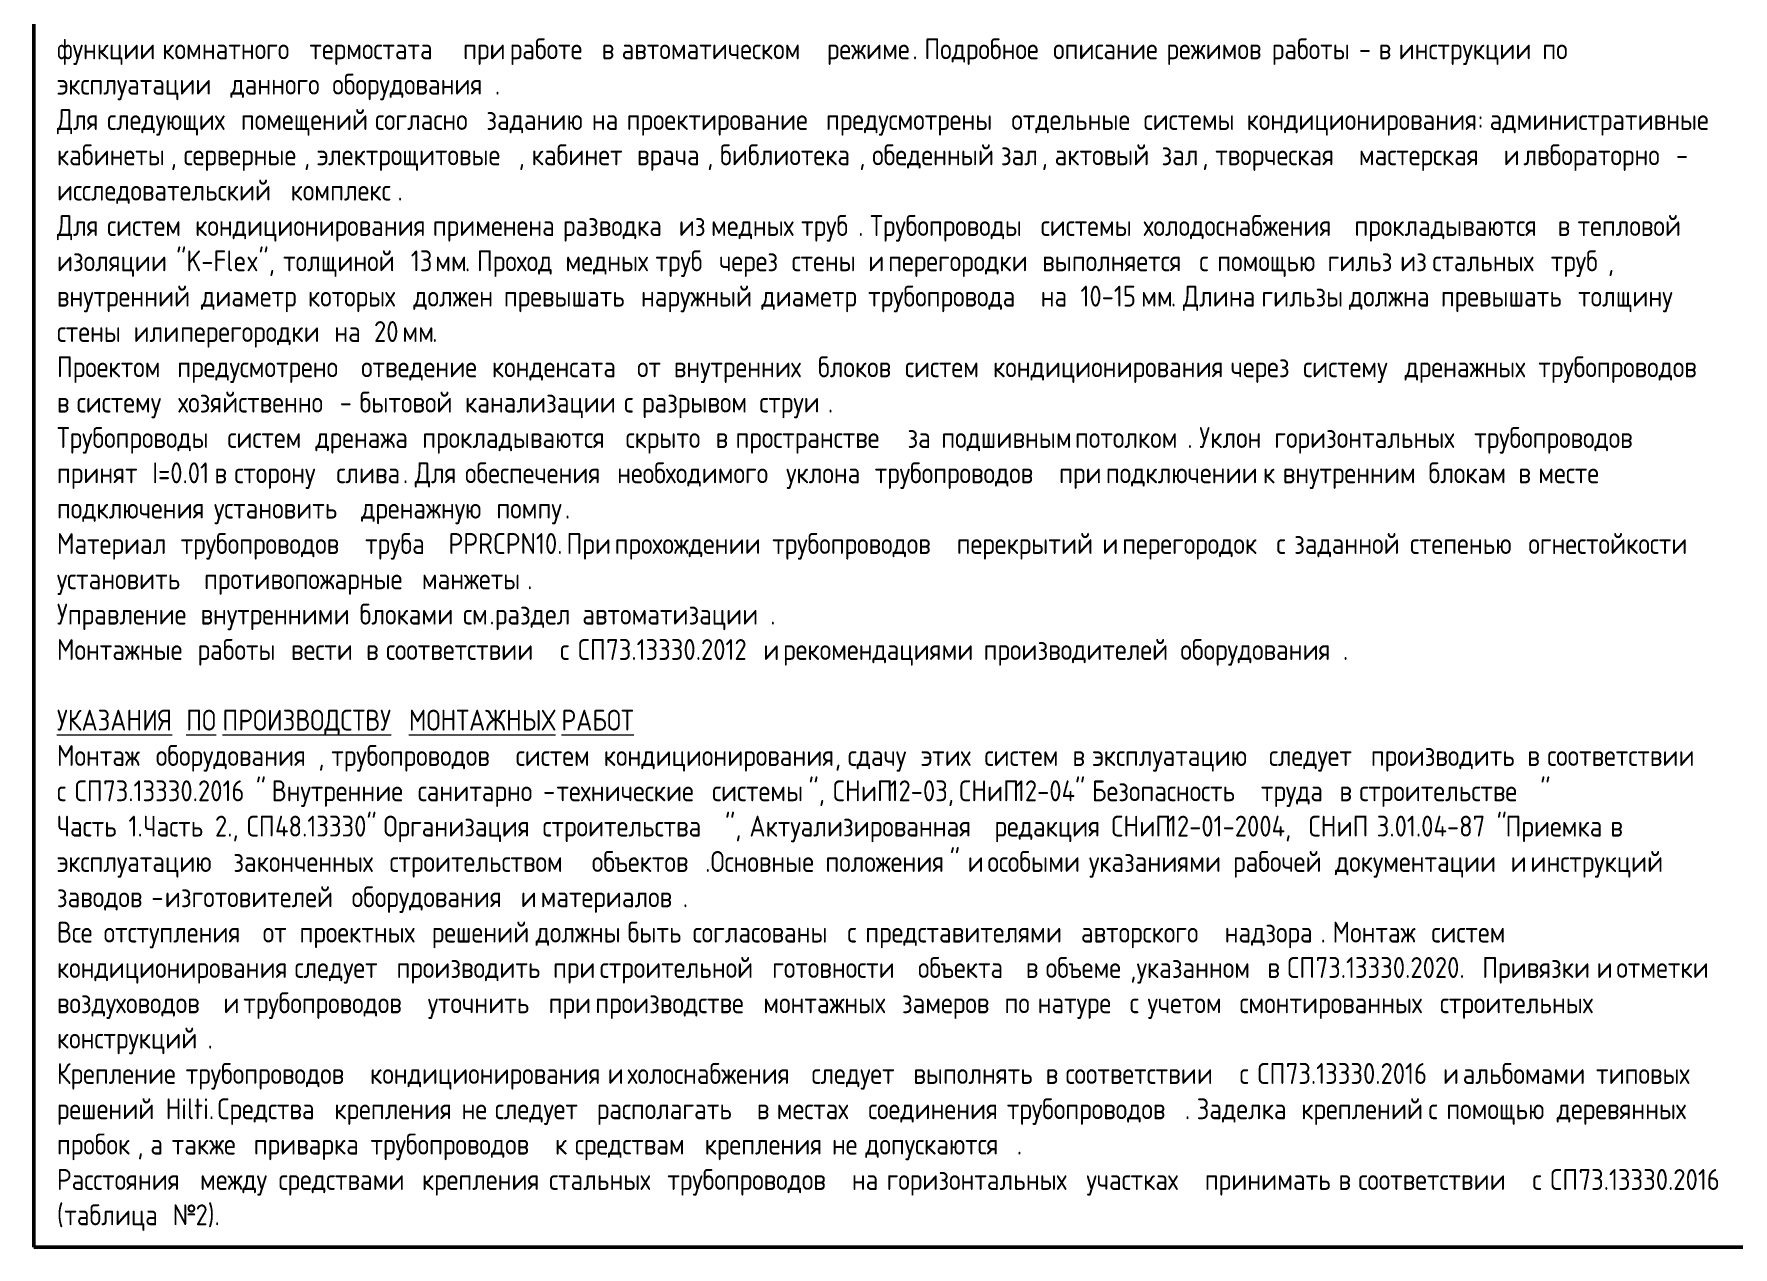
# Model space of a CAD drawing. Header units: millimetres. Extents: x -88595 to 880822, y -1054509 to -148035.
# Drawn here: x -56117 to -35771, y -246746 to -232212 of the extents above; entities that cross this region are included whole.
import ezdxf

# ---------------------------------------------------------------- set-up
doc = ezdxf.new("R2010")
doc.units = ezdxf.units.MM
doc.layers.add('Аннотация', color=7, linetype='Continuous', lineweight=20)
doc.layers.add('Основная надпись', color=7, linetype='Continuous', lineweight=30)
doc.styles.add('$8$GOST Common', font='GOST_Common.ttf', dxfattribs={"width": 0.9, "height": 2.5})

msp = doc.modelspace()

# ---------------------------------------------------------------- linework, layer by layer
at = {"layer": 'Основная надпись', "lineweight": 50}
for p, q in [((-56117, -218046), (-56117, -246746)), ((-56117, -246746), (-16617, -246746))]:
    msp.add_line(p, q, dxfattribs=at)

# ---------------------------------------------------------------- texts
at = {"layer": 'Аннотация', "lineweight": 9, "char_height": 250, "attachment_point": 1, "style": '$8$GOST Common'}
for s, insert, width in [('функции', (-55843, -232265), 1435.82), ('комнатного', (-54581, -232265), 2041.9), ('термостата', (-52819, -232265), 2135.7), ('при', (-50979, -232265), 584.43), ('работе', (-50420, -232265), 1241.01), ('\\fGOST Common|b0|i0|c204|p34|;\\W.9;в', (-49318, -232265), 194.81), ('автоматическом', (-49080, -232265), 2886.08), ('режиме', (-46622, -232265), 1241.01), ('Подробное', (-45455, -232265), 1774.94), ('описание', (-43913, -232265), 1551.27), ('режимов', (-42556, -232265), 1435.82), ('работы', (-41294, -232265), 1262.66), ('\\fGOST Common|b0|i0|c204|p34|;\\W.9;в', (-40014, -232265), 194.81), ('инструкции', (-39776, -232265), 1991.39), ('по', (-38055, -232265), 389.62), ('. ', (-45598, -232265), 173.16), ('- ', (-40252, -232265), 288.61), ('оборудования', (-52545, -232688), 2359.37), ('эксплуатации', (-55843, -232688), 2424.3), ('данного', (-53765, -232688), 1385.32), ('\\fGOST Common|b0|i0|c204|p34|;\\W.9;.', (-50598, -232688), 79.37), ('Для', (-55843, -233112), 634.94), ('помещений', (-53640, -233112), 1854.3), ('заданию', (-50700, -233112), 1435.82), ('следующих', (-55242, -233112), 1847.09), ('согласно', (-52033, -233112), 1522.4), ('на', (-49437, -233112), 411.27), ('проектирование', (-49021, -233112), 2799.49), ('предусмотрены', (-46634, -233112), 2597.47), ('отдельные', (-44413, -233112), 1825.44), ('системы', (-42830, -233112), 1399.75), ('кондиционирования', (-41597, -233112), 3355.06), (': ', (-38829, -233112), 173.16), ('административные', (-38686, -233112), 3275.7), ('кабинеты', (-55843, -233535), 1652.28), ('кабинет', (-50158, -233535), 1435.82), ('библиотека', (-47902, -233535), 2020.25), ('обеденный', (-46080, -233535), 1774.94), ('зал', (-44538, -233535), 591.65), ('актовый', (-43895, -233535), 1457.47), ('зал', (-42615, -233535), 591.65), ('лвбораторно', (-38281, -233535), 2215.06), (', ', (-54480, -233535), 187.59), ('серверные', (-54325, -233535), 1746.08), (', ', (-52884, -233535), 187.59), ('электрощитовые', (-52730, -233535), 2929.37), (', ', (-50313, -233535), 187.59), ('врача', (-48896, -233535), 1017.34), (', ', (-48056, -233535), 187.59), (', ', (-46235, -233535), 187.59), (', ', (-44050, -233535), 187.59), (', ', (-42127, -233535), 187.59), ('творческая', (-41972, -233535), 1991.39), ('мастерская', (-40252, -233535), 2005.82), ('\\fGOST Common|b0|i0|c204|p34|;\\W.9;и', (-38519, -233535), 194.81), ('\\fGOST Common|b0|i0|c204|p34|;\\W.9;-', (-36454, -233535), 194.81), ('исследовательский', (-55843, -233958), 3297.34), ('комплекс', (-53045, -233958), 1551.27), ('\\fGOST Common|b0|i0|c204|p34|;\\W.9;.', (-51765, -233958), 79.37), ('Для', (-55843, -234382), 634.94), ('труб', (-46931, -234382), 829.75), ('Трубопроводы', (-46104, -234382), 2381.01), ('холодоснабжения', (-42830, -234382), 2965.44), ('тепловой', (-37632, -234382), 1608.99), ('систем', (-55242, -234382), 1183.29), ('кондиционирования', (-54188, -234382), 3355.06), ('применена', (-51342, -234382), 1796.58), ('разводка', (-49783, -234382), 1587.34), ('из', (-48396, -234382), 375.19), ('медных', (-48009, -234382), 1212.15), ('системы', (-44062, -234382), 1399.75), ('прокладываются', (-40305, -234382), 2857.21), ('\\fGOST Common|b0|i0|c204|p34|;\\W.9;в', (-37871, -234382), 194.81), (' "K-Flex", ', (-54551, -234805), 1717.21), ('. ', (-46247, -234382), 173.16), ('изоляции', (-55843, -234805), 1565.7), ('толщиной', (-53134, -234805), 1688.35), (' 13 ', (-51741, -234805), 519.49), ('мм', (-51313, -234805), 432.91), ('Проход', (-50813, -234805), 1190.51), ('медных', (-49753, -234805), 1212.15), ('труб', (-48675, -234805), 829.75), ('через', (-47913, -234805), 959.62), ('стены', (-47044, -234805), 1017.34), ('\\fGOST Common|b0|i0|c204|p34|;\\W.9;и', (-46128, -234805), 194.81), ('перегородки', (-45889, -234805), 2142.91), ('выполняется', (-44044, -234805), 2186.2), ('\\fGOST Common|b0|i0|c204|p34|;\\W.9;с', (-42163, -234805), 165.95), ('помощью', (-41948, -234805), 1507.97), ('гильз', (-40627, -234805), 959.62), ('из', (-39758, -234805), 375.19), ('стальных', (-39371, -234805), 1623.42), ('труб', (-37954, -234805), 829.75), ('. ', (-50956, -234805), 173.16), (', ', (-37269, -234805), 187.59), ('внутренний', (-55843, -235228), 1998.61), ('диаметр', (-54117, -235228), 1457.47), ('которых', (-52837, -235228), 1435.82), ('должен', (-51575, -235228), 1219.37), ('превышать', (-50491, -235228), 1897.59), ('наружный', (-48848, -235228), 1652.28), ('диаметр', (-47407, -235228), 1457.47), ('трубопровода', (-46128, -235228), 2409.87), ('на', (-44062, -235228), 411.27), (' 10-15 ', (-43722, -235228), 1046.2), ('мм', (-42859, -235228), 432.91), ('Длина', (-42359, -235228), 1046.2), ('гильзы', (-41419, -235228), 1176.08), ('должна', (-40371, -235228), 1241.01), ('превышать', (-39270, -235228), 1897.59), ('толщину', (-37626, -235228), 1493.54), ('. ', (-42502, -235228), 173.16), ('стены', (-55843, -235652), 1017.34), ('или', (-54926, -235652), 584.43), ('перегородки', (-54367, -235652), 2142.91), ('на', (-52521, -235652), 411.27), (' 20 ', (-52182, -235652), 577.22), ('мм', (-51706, -235652), 432.91), ('\\fGOST Common|b0|i0|c204|p34|;\\W.9;.', (-51348, -235652), 79.37), ('Проектом', (-55843, -236075), 1652.28), ('предусмотрено', (-54402, -236075), 2575.82), ('отведение', (-52200, -236075), 1803.8), ('конденсата', (-50634, -236075), 2013.04), ('от', (-48896, -236075), 440.13), ('внутренних', (-48455, -236075), 1998.61), ('блоков', (-46729, -236075), 1168.86), ('систем', (-45687, -236075), 1183.29), ('кондиционирования', (-44633, -236075), 3355.06), ('через', (-41788, -236075), 959.62), ('систему', (-40919, -236075), 1378.1), ('дренажных', (-39704, -236075), 1847.09), ('трубопроводов', (-38103, -236075), 2583.04), ('\\fGOST Common|b0|i0|c204|p34|;\\W.9;в', (-55843, -236498), 194.81), ('систему', (-55605, -236498), 1378.1), ('хозяйственно', (-54390, -236498), 2344.94), ('бытовой', (-52218, -236498), 1435.82), ('канализации', (-50956, -236498), 2215.06), ('\\fGOST Common|b0|i0|c204|p34|;\\W.9;с', (-49051, -236498), 165.95), ('разрывом', (-48836, -236498), 1608.99), ('струи', (-47431, -236498), 995.7), ('- ', (-52456, -236498), 288.61), ('\\fGOST Common|b0|i0|c204|p34|;\\W.9;.', (-46610, -236498), 79.37), ('Трубопроводы', (-55843, -236922), 2381.01), ('систем', (-53801, -236922), 1183.29), ('дренажа', (-52747, -236922), 1457.47), ('прокладываются', (-51468, -236922), 2857.21), ('скрыто', (-49033, -236922), 1212.15), ('\\fGOST Common|b0|i0|c204|p34|;\\W.9;в', (-47955, -236922), 194.81), ('пространстве', (-47717, -236922), 2402.66), ('за', (-45657, -236922), 396.84), ('подшивным', (-45252, -236922), 1847.09), ('потолком', (-43651, -236922), 1630.63), ('Уклон', (-42163, -236922), 995.7), ('горизонтальных', (-41264, -236922), 2806.71), ('трубопроводов', (-38871, -236922), 2583.04), ('. ', (-42306, -236922), 173.16), ('принят', (-55843, -237345), 1219.37), (' I=0.01 ', (-54837, -237345), 1067.85), ('\\fGOST Common|b0|i0|c204|p34|;\\W.9;в', (-53956, -237345), 194.81), ('сторону', (-53718, -237345), 1385.32), ('слива', (-52497, -237345), 966.84), ('Для', (-51557, -237345), 634.94), ('обеспечения', (-50956, -237345), 2114.05), ('необходимого', (-49134, -237345), 2359.37), ('уклона', (-47110, -237345), 1190.51), ('трубопроводов', (-46050, -237345), 2583.04), ('при', (-43842, -237345), 584.43), ('подключении', (-43282, -237345), 2186.2), ('\\fGOST Common|b0|i0|c204|p34|;\\W.9;к', (-41401, -237345), 194.81), ('внутренним', (-41163, -237345), 2020.25), ('блокам', (-39418, -237345), 1212.15), ('\\fGOST Common|b0|i0|c204|p34|;\\W.9;в', (-38341, -237345), 194.81), ('месте', (-38103, -237345), 1017.34), ('. ', (-51700, -237345), 173.16), ('подключения', (-55843, -237768), 2186.2), ('установить', (-53962, -237768), 2041.9), ('дренажную', (-52200, -237768), 1868.73), ('помпу', (-50580, -237768), 995.7), ('\\fGOST Common|b0|i0|c204|p34|;\\W.9;.', (-49759, -237768), 79.37), ('Материал', (-55843, -238192), 1702.78), ('трубопроводов', (-54361, -238192), 2583.04), ('труба', (-52152, -238192), 1046.2), (' PPRCPN10. ', (-51289, -238192), 1875.95), ('При', (-49741, -238192), 606.08), ('трубопроводов', (-47277, -238192), 2583.04), ('перекрытий', (-45068, -238192), 2020.25), ('заданной', (-41026, -238192), 1587.34), ('огнестойкости', (-38222, -238192), 2575.82), ('прохождении', (-49164, -238192), 2193.42), ('\\fGOST Common|b0|i0|c204|p34|;\\W.9;и', (-43324, -238192), 194.81), ('перегородок', (-43086, -238192), 2142.91), ('\\fGOST Common|b0|i0|c204|p34|;\\W.9;с', (-41240, -238192), 165.95), ('степенью', (-39639, -238192), 1623.42), ('установить', (-55843, -238615), 2041.9), ('противопожарные', (-54081, -238615), 3066.45), ('манжеты', (-51473, -238615), 1529.62), ('\\fGOST Common|b0|i0|c204|p34|;\\W.9;.', (-50211, -238615), 79.37), ('Управление', (-55843, -239038), 1991.39), ('блоками', (-52218, -239038), 1406.96), ('внутренними', (-54123, -239038), 2215.06), ('см', (-50979, -239038), 382.4), ('\\fGOST Common|b0|i0|c204|p34|;\\W.9;.', (-50664, -239038), 79.37), ('раздел', (-50598, -239038), 1176.08), ('автоматизации', (-49551, -239038), 2727.34), ('. ', (-47300, -239038), 173.16), ('Монтажные', (-55843, -239462), 1948.1), ('работы', (-54158, -239462), 1262.66), ('СП', (-49604, -239462), 411.27), ('73.13330.2012 ', (-49265, -239462), 2280), ('производителей', (-44746, -239462), 2763.42), ('оборудования', (-42389, -239462), 2359.37), ('вести', (-53039, -239462), 995.7), ('\\fGOST Common|b0|i0|c204|p34|;\\W.9;в', (-52140, -239462), 194.81), ('соответствии', (-51902, -239462), 2431.52), ('\\fGOST Common|b0|i0|c204|p34|;\\W.9;с', (-49818, -239462), 165.95), ('\\fGOST Common|b0|i0|c204|p34|;\\W.9;и', (-47384, -239462), 194.81), ('рекомендациями', (-47146, -239462), 2813.92), ('. ', (-40442, -239462), 173.16), ('\\LУКАЗАНИЯ', (-55843, -240308), 1782.15), ('\\LПО', (-54295, -240308), 432.91), ('\\LПРОИЗВОДСТВУ', (-53861, -240308), 2611.9), ('\\LМОНТАЖНЫХ', (-51628, -240308), 2121.27), ('\\LРАБОТ', (-49801, -240308), 1111.14), ('Монтаж', (-55843, -240732), 1342.02), ('оборудования', (-54658, -240732), 2359.37), ('трубопроводов', (-52557, -240732), 2583.04), ('систем', (-50348, -240732), 1183.29), ('кондиционирования', (-49295, -240732), 3355.06), ('сдачу', (-46372, -240732), 966.84), ('этих', (-45497, -240732), 829.75), ('систем', (-44735, -240732), 1183.29), ('\\fGOST Common|b0|i0|c204|p34|;\\W.9;в', (-43681, -240732), 194.81), ('эксплуатацию', (-43443, -240732), 2467.59), ('следует', (-41329, -240732), 1385.32), ('производить', (-40109, -240732), 2178.99), ('\\fGOST Common|b0|i0|c204|p34|;\\W.9;в', (-38234, -240732), 194.81), ('соответствии', (-37996, -240732), 2431.52), (', ', (-52712, -240732), 187.59), (', ', (-46526, -240732), 187.59), ('\\fGOST Common|b0|i0|c204|p34|;\\W.9;с', (-55843, -241155), 165.95), ('СП', (-55629, -241155), 411.27), ('73.13330.2016 "', (-55289, -241155), 2445.95), ('Внутренние', (-53271, -241155), 2027.47), ('санитарно', (-51521, -241155), 1818.23), ('\\fGOST Common|b0|i0|c204|p34|;\\W.9;-', (-50021, -241155), 194.81), ('технические', (-49860, -241155), 2164.56), ('системы', (-47997, -241155), 1399.75), ('", ', (-46842, -241155), 353.54), ('СНиП', (-46550, -241155), 822.53), ('12-03,', (-45872, -241155), 1010.13), ('СНиП', (-45038, -241155), 822.53), ('12-04"', (-44359, -241155), 1103.92), ('Безопасность', (-43449, -241155), 2359.37), ('труда', (-41425, -241155), 1046.2), ('\\fGOST Common|b0|i0|c204|p34|;\\W.9;в', (-40484, -241155), 194.81), ('строительстве', (-40246, -241155), 2626.33), ('" ', (-38079, -241155), 259.75), ('Часть', (-55843, -241578), 1038.99), ('1.', (-54986, -241578), 216.46), ('Часть', (-54807, -241578), 1038.99), ('2., ', (-53950, -241578), 461.77), ('СП', (-53569, -241578), 411.27), ('48.13330"', (-53230, -241578), 1572.91), ('Организация', (-51932, -241578), 2215.06), ('строительства', (-50027, -241578), 2647.97), ('", ', (-47842, -241578), 353.54), ('Актуализированная', (-47550, -241578), 3463.29), ('редакция', (-44615, -241578), 1601.77), ('СНиП', (-43216, -241578), 822.53), ('12-01-2004, ', (-42538, -241578), 2041.9), ('СНиП', (-40853, -241578), 822.53), (' 3.01.04-87 "', (-40174, -241578), 2034.68), ('Приемка', (-38496, -241578), 1428.61), ('\\fGOST Common|b0|i0|c204|p34|;\\W.9;в', (-37240, -241578), 194.81), ('эксплуатацию', (-55843, -242002), 2467.59), ('законченных', (-53730, -242002), 2171.77), ('строительством', (-51860, -242002), 2842.78), ('объектов', (-49437, -242002), 1645.06), ('Основные', (-48015, -242002), 1572.91), ('положения', (-46640, -242002), 1803.8), ('" ', (-45151, -242002), 259.75), ('\\fGOST Common|b0|i0|c204|p34|;\\W.9;и', (-44937, -242002), 194.81), ('особыми', (-44699, -242002), 1378.1), ('указаниями', (-43484, -242002), 1998.61), ('рабочей', (-41758, -242002), 1385.32), ('документации', (-40538, -242002), 2453.16), ('\\fGOST Common|b0|i0|c204|p34|;\\W.9;и', (-38436, -242002), 194.81), ('инструкций', (-38198, -242002), 1991.39), ('\\fGOST Common|b0|i0|c204|p34|;\\W.9;.', (-48080, -242002), 79.37), ('заводов', (-55843, -242425), 1370.89), ('изготовителей', (-54551, -242425), 2619.11), ('оборудования', (-52313, -242425), 2359.37), ('\\fGOST Common|b0|i0|c204|p34|;\\W.9;и', (-50289, -242425), 194.81), ('материалов', (-50051, -242425), 2063.54), ('\\fGOST Common|b0|i0|c204|p34|;\\W.9;-', (-54712, -242425), 194.81), ('\\fGOST Common|b0|i0|c204|p34|;\\W.9;.', (-48348, -242425), 79.37), ('Все', (-55843, -242848), 584.43), ('отступления', (-55283, -242848), 2215.06), ('от', (-53378, -242848), 440.13), ('проектных', (-52938, -242848), 1825.44), ('решений', (-51354, -242848), 1414.18), ('должны', (-50110, -242848), 1241.01), ('быть', (-49009, -242848), 851.39), ('согласованы', (-48229, -242848), 2150.13), ('\\fGOST Common|b0|i0|c204|p34|;\\W.9;с', (-46378, -242848), 165.95), ('представителями', (-46163, -242848), 3037.59), ('авторского', (-43580, -242848), 1991.39), ('надзора', (-41859, -242848), 1392.53), ('Монтаж', (-40567, -242848), 1342.02), ('систем', (-39383, -242848), 1183.29), ('. ', (-40710, -242848), 173.16), ('производить', (-51777, -243272), 2178.99), ('строительной', (-49342, -243272), 2409.87), ('объекта', (-45532, -243272), 1471.9), ('объеме', (-44002, -243272), 1226.58), ('указанном', (-42913, -243272), 1803.8), ('СП', (-41109, -243272), 411.27), ('73.13330.2020. ', (-40770, -243272), 2417.09), ('Привязки', (-38775, -243272), 1565.7), ('кондиционирования', (-55843, -243272), 3355.06), ('следует', (-52997, -243272), 1385.32), ('при', (-49902, -243272), 584.43), ('готовности', (-47277, -243272), 2020.25), ('\\fGOST Common|b0|i0|c204|p34|;\\W.9;в', (-44240, -243272), 194.81), ('\\fGOST Common|b0|i0|c204|p34|;\\W.9;,', (-42990, -243272), 93.8), ('\\fGOST Common|b0|i0|c204|p34|;\\W.9;в', (-41347, -243272), 194.81), ('\\fGOST Common|b0|i0|c204|p34|;\\W.9;и', (-37406, -243272), 194.81), ('отметки', (-37168, -243272), 1486.33), ('воздуховодов', (-55843, -243695), 2323.29), ('трубопроводов', (-53611, -243695), 2583.04), ('производстве', (-49396, -243695), 2344.94), ('замеров', (-45723, -243695), 1392.53), ('\\fGOST Common|b0|i0|c204|p34|;\\W.9;и', (-53849, -243695), 194.81), ('уточнить', (-51402, -243695), 1659.49), ('при', (-49955, -243695), 584.43), ('монтажных', (-47384, -243695), 1919.24), ('по', (-44496, -243695), 389.62), ('натуре', (-44098, -243695), 1241.01), ('\\fGOST Common|b0|i0|c204|p34|;\\W.9;с', (-42996, -243695), 165.95), ('учетом', (-42782, -243695), 1241.01), ('смонтированных', (-41681, -243695), 2813.92), ('строительных', (-39281, -243695), 2431.52), ('конструкций', (-55843, -244118), 2186.2), ('\\fGOST Common|b0|i0|c204|p34|;\\W.9;.', (-54039, -244118), 79.37), ('Крепление', (-55843, -244542), 1774.94), ('трубопроводов', (-54301, -244542), 2583.04), ('холоснабжения', (-49009, -244542), 2575.82), ('СП', (-41466, -244542), 411.27), ('73.13330.2016 ', (-41127, -244542), 2280), ('альбомами', (-39008, -244542), 1839.87), ('кондиционирования', (-52093, -244542), 3355.06), ('\\fGOST Common|b0|i0|c204|p34|;\\W.9;и', (-49247, -244542), 194.81), ('следует', (-46806, -244542), 1385.32), ('выполнять', (-45586, -244542), 1825.44), ('\\fGOST Common|b0|i0|c204|p34|;\\W.9;в', (-44002, -244542), 194.81), ('соответствии', (-43764, -244542), 2431.52), ('\\fGOST Common|b0|i0|c204|p34|;\\W.9;с', (-41681, -244542), 165.95), ('\\fGOST Common|b0|i0|c204|p34|;\\W.9;и', (-39246, -244542), 194.81), ('типовых', (-37412, -244542), 1435.82), ('решений', (-55843, -244965), 1414.18), (' Hilti. ', (-54676, -244965), 916.33), ('Средства', (-53920, -244965), 1601.77), ('трубопроводов', (-44467, -244965), 2583.04), ('Заделка', (-42193, -244965), 1421.39), ('креплений', (-40942, -244965), 1753.29), ('крепления', (-52521, -244965), 1753.29), ('не', (-50997, -244965), 389.62), ('следует', (-50598, -244965), 1385.32), ('располагать', (-49378, -244965), 2229.49), ('\\fGOST Common|b0|i0|c204|p34|;\\W.9;в', (-47461, -244965), 194.81), ('местах', (-47223, -244965), 1233.8), ('соединения', (-46128, -244965), 1919.24), ('\\fGOST Common|b0|i0|c204|p34|;\\W.9;с', (-39418, -244965), 165.95), ('помощью', (-39204, -244965), 1507.97), ('деревянных', (-37882, -244965), 1969.75), ('. ', (-42335, -244965), 173.16), ('пробок', (-55843, -245388), 1168.86), ('\\fGOST Common|b0|i0|c204|p34|;\\W.9;а', (-54724, -245388), 216.46), ('также', (-54468, -245388), 1096.71), ('приварка', (-53486, -245388), 1601.77), ('трубопроводов', (-52087, -245388), 2583.04), ('\\fGOST Common|b0|i0|c204|p34|;\\W.9;к', (-49878, -245388), 194.81), ('средствам', (-49640, -245388), 1789.37), ('крепления', (-48086, -245388), 1753.29), ('не', (-46562, -245388), 389.62), ('допускаются', (-46163, -245388), 2200.63), (', ', (-54879, -245388), 187.59), ('. ', (-44348, -245388), 173.16), ('Расстояния', (-55843, -245812), 1984.18), ('между', (-54129, -245812), 1046.2), ('средствами', (-53188, -245812), 1984.18), ('крепления', (-51473, -245812), 1753.29), ('стальных', (-49949, -245812), 1623.42), ('трубопроводов', (-48533, -245812), 2583.04), ('на', (-46324, -245812), 411.27), ('горизонтальных', (-45907, -245812), 2806.71), ('участках', (-43514, -245812), 1623.42), ('принимать', (-42097, -245812), 1847.09), ('\\fGOST Common|b0|i0|c204|p34|;\\W.9;в', (-40496, -245812), 194.81), ('соответствии', (-40258, -245812), 2431.52), ('\\fGOST Common|b0|i0|c204|p34|;\\W.9;с', (-38174, -245812), 165.95), ('СП', (-37960, -245812), 411.27), ('73.13330.2016 ', (-37621, -245812), 2207.85), ('\\fGOST Common|b0|i0|c204|p34|;\\W.9;(', (-55843, -246235), 108.23), ('таблица', (-55754, -246235), 1479.11), ('\\fGOST Common|b0|i0|c204|p34|;\\W.9;№', (-54456, -246235), 331.9), ('2).', (-54182, -246235), 382.4)]:
    msp.add_mtext(s, dxfattribs=dict(at, insert=insert, width=width))

doc.saveas('drawing.dxf')
